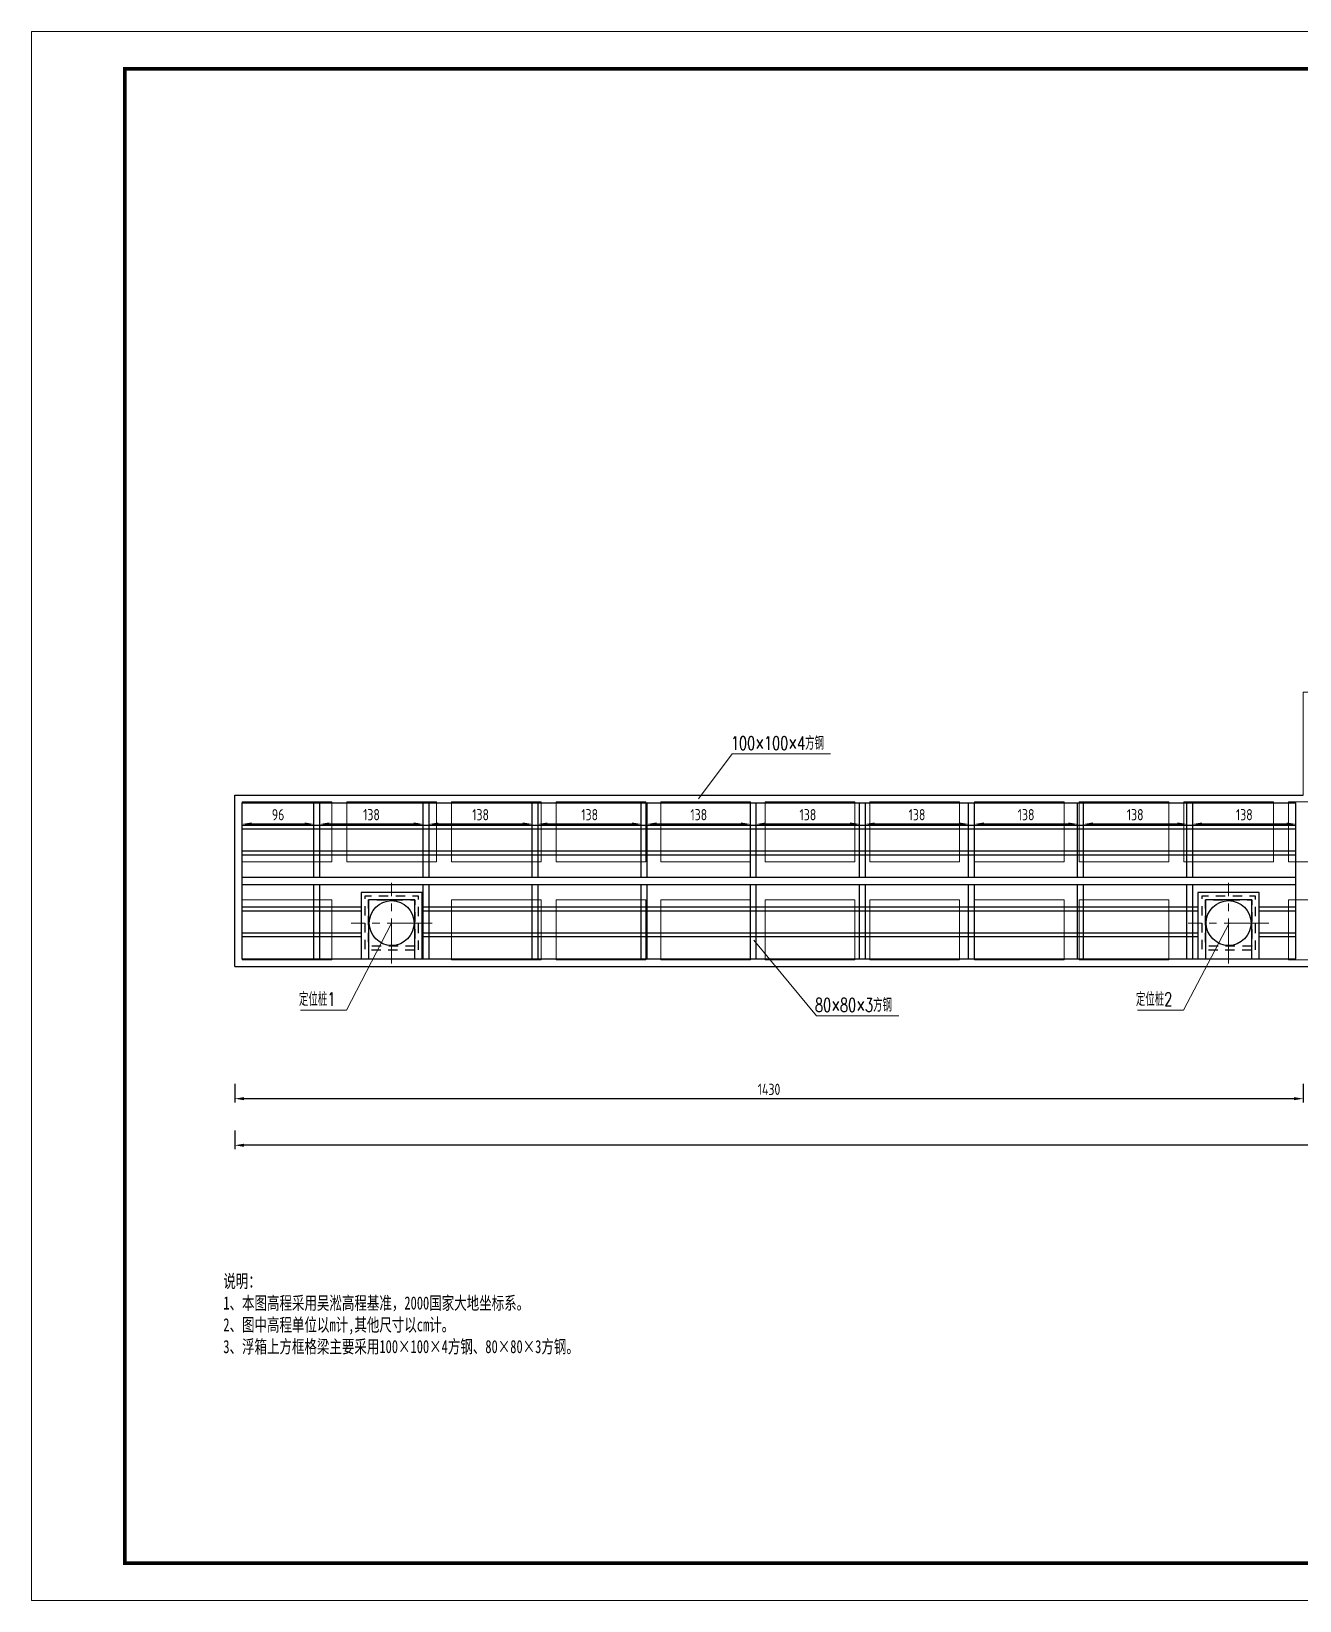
# Model space of a CAD drawing. Header units: inches. Extents: x 23 to 70, y 0 to 119.
# Drawn here: x 23.29 to 40.26, y 22.93 to 43.93 of the extents above; entities that cross this region are included whole.
import ezdxf

# ---------------------------------------------------------------- set-up
doc = ezdxf.new("R2010")
doc.units = ezdxf.units.IN
doc.header["$MEASUREMENT"] = 0
for name, pattern in [('ACAD_ISO03W100', [30, 12, -18]), ('ACAD_ISO04W100', [30.5, 24, -3, 0.5, -3]), ('DASH', [0.35, 0.25, -0.1])]:
    doc.linetypes.add(name, pattern=pattern)
for name, color, linetype, lineweight in [('000细实线', 4, 'Continuous', 18), ('00中心线', 6, 'ACAD_ISO04W100', 15), ('00标注文字', 2, 'Continuous', 15), ('00粗实线', 4, 'Continuous', 30), ('00虚线', 5, 'ACAD_ISO03W100', 13)]:
    doc.layers.add(name, color=color, linetype=linetype, lineweight=lineweight)
for name, color, linetype in [('图框', 7, 'Continuous'), ('外框', 4, 'Continuous'), ('文字', 3, 'Continuous'), ('标注', 3, 'Continuous'), ('辅助', 7, 'Continuous'), ('钢筋标注', 7, 'Continuous')]:
    doc.layers.add(name, color=color, linetype=linetype)
doc.styles.add('ECIDI', font='仿宋GB2312.ttf', dxfattribs={"width": 0.7})
doc.styles.get("Standard").update_dxf_attribs({"font": 'txt', "bigfont": 'gbcbig.shx'})
doc.styles.add('TSSD_Dimension', font='tssdeng.shx', dxfattribs={"width": 0.8, "bigfont": 'hztxt.shx'})
doc.dimstyles.new('TSSD_200_1_3.5', dxfattribs={"dimscale": 0.25, "dimtxt": 2.85, "dimasz": 2.5, "dimexe": 1, "dimexo": 2.5, "dimgap": 1, "dimtad": 1, "dimdec": 0, "dimlfac": 100, "dimzin": 0, "dimdsep": 46, "dimtxsty": 'TSSD_Dimension', "dimcen": 0, "dimdle": 1, "dimclrd": 3, "dimclre": 3, "dimclrt": 7, "dimadec": 1, "dimazin": 0, "dimtfac": 1, "dimtdec": 0, "dimtix": 1, "dimtmove": 2, "dimatfit": 3, "dimfxl": 5, "dimfxlon": 1, "dimtolj": 1, "dimtzin": 0, "dimarcsym": 0})

# ---------------------------------------------------------------- blocks, each defined once
blk = doc.blocks.new('*D18')
at = {"layer": 'Defpoints', "color": 0, "transparency": 16777216}
for p in [(40.312, 33.706), (26.012, 31.416), (40.312, 29.646)]:
    blk.add_point(p, dxfattribs=at)
at = {"layer": '辅助', "color": 3, "linetype": 'ByBlock', "lineweight": -2, "transparency": 16777216}
for p, q in [((26.012, 29.846), (26.012, 29.596)), ((40.312, 29.846), (40.312, 29.596))]:
    blk.add_line(p, q, dxfattribs=at)
at = {"layer": '辅助', "color": 3, "lineweight": -2, "transparency": 16777216}
blk.add_line((26.137, 29.646), (40.187, 29.646), dxfattribs=at)
at = {"layer": '辅助', "color": 3, "transparency": 16777216}
for points in [[(26.137, 29.667), (26.137, 29.625), (26.012, 29.646)], [(40.187, 29.667), (40.187, 29.625), (40.312, 29.646)]]:
    blk.add_solid(points, dxfattribs=at)
at = {"layer": '辅助', "color": 7, "transparency": 16777216, "insert": (33.162, 29.771), "char_height": 0.15, "attachment_point": 5, "style": 'TSSD_Dimension'}
blk.add_mtext('\\A1;1430', dxfattribs=at)
blk = doc.blocks.new('*D47')
at = {"layer": 'Defpoints', "color": 0, "transparency": 16777216}
for p in [(38.832, 33.321), (38.832, 31.516), (40.212, 31.516)]:
    blk.add_point(p, dxfattribs=at)
at = {"layer": '辅助', "color": 3, "linetype": 'ByBlock', "lineweight": -2, "transparency": 16777216}
for p, q in [((38.832, 33.121), (38.832, 33.371)), ((40.212, 33.121), (40.212, 33.371))]:
    blk.add_line(p, q, dxfattribs=at)
at = {"layer": '辅助', "color": 3, "lineweight": -2, "transparency": 16777216}
blk.add_line((40.087, 33.321), (38.957, 33.321), dxfattribs=at)
at = {"layer": '辅助', "color": 3, "transparency": 16777216}
for points in [[(38.957, 33.342), (38.957, 33.301), (38.832, 33.321)], [(40.087, 33.342), (40.087, 33.301), (40.212, 33.321)]]:
    blk.add_solid(points, dxfattribs=at)
at = {"layer": '辅助', "color": 7, "transparency": 16777216, "insert": (39.522, 33.446), "char_height": 0.15, "attachment_point": 5, "style": 'TSSD_Dimension'}
blk.add_mtext('\\A1;138', dxfattribs=at)
blk = doc.blocks.new('*D48')
at = {"layer": 'Defpoints', "color": 0, "transparency": 16777216}
for p in [(37.372, 33.321), (37.372, 31.516), (38.752, 31.516)]:
    blk.add_point(p, dxfattribs=at)
at = {"layer": '辅助', "color": 3, "linetype": 'ByBlock', "lineweight": -2, "transparency": 16777216}
for p, q in [((37.372, 33.121), (37.372, 33.371)), ((38.752, 33.121), (38.752, 33.371))]:
    blk.add_line(p, q, dxfattribs=at)
at = {"layer": '辅助', "color": 3, "lineweight": -2, "transparency": 16777216}
blk.add_line((38.627, 33.321), (37.497, 33.321), dxfattribs=at)
at = {"layer": '辅助', "color": 3, "transparency": 16777216}
for points in [[(37.497, 33.342), (37.497, 33.301), (37.372, 33.321)], [(38.627, 33.342), (38.627, 33.301), (38.752, 33.321)]]:
    blk.add_solid(points, dxfattribs=at)
at = {"layer": '辅助', "color": 7, "transparency": 16777216, "insert": (38.062, 33.446), "char_height": 0.15, "attachment_point": 5, "style": 'TSSD_Dimension'}
blk.add_mtext('\\A1;138', dxfattribs=at)
blk = doc.blocks.new('*D49')
at = {"layer": 'Defpoints', "color": 0, "transparency": 16777216}
for p in [(35.912, 33.321), (35.912, 31.516), (37.292, 31.516)]:
    blk.add_point(p, dxfattribs=at)
at = {"layer": '辅助', "color": 3, "linetype": 'ByBlock', "lineweight": -2, "transparency": 16777216}
for p, q in [((35.912, 33.121), (35.912, 33.371)), ((37.292, 33.121), (37.292, 33.371))]:
    blk.add_line(p, q, dxfattribs=at)
at = {"layer": '辅助', "color": 3, "lineweight": -2, "transparency": 16777216}
blk.add_line((37.167, 33.321), (36.037, 33.321), dxfattribs=at)
at = {"layer": '辅助', "color": 3, "transparency": 16777216}
for points in [[(36.037, 33.342), (36.037, 33.301), (35.912, 33.321)], [(37.167, 33.342), (37.167, 33.301), (37.292, 33.321)]]:
    blk.add_solid(points, dxfattribs=at)
at = {"layer": '辅助', "color": 7, "transparency": 16777216, "insert": (36.602, 33.446), "char_height": 0.15, "attachment_point": 5, "style": 'TSSD_Dimension'}
blk.add_mtext('\\A1;138', dxfattribs=at)
blk = doc.blocks.new('*D50')
at = {"layer": 'Defpoints', "color": 0, "transparency": 16777216}
for p in [(34.452, 33.321), (34.452, 31.516), (35.832, 31.516)]:
    blk.add_point(p, dxfattribs=at)
at = {"layer": '辅助', "color": 3, "linetype": 'ByBlock', "lineweight": -2, "transparency": 16777216}
for p, q in [((34.452, 33.121), (34.452, 33.371)), ((35.832, 33.121), (35.832, 33.371))]:
    blk.add_line(p, q, dxfattribs=at)
at = {"layer": '辅助', "color": 3, "lineweight": -2, "transparency": 16777216}
blk.add_line((35.707, 33.321), (34.577, 33.321), dxfattribs=at)
at = {"layer": '辅助', "color": 3, "transparency": 16777216}
for points in [[(34.577, 33.342), (34.577, 33.301), (34.452, 33.321)], [(35.707, 33.342), (35.707, 33.301), (35.832, 33.321)]]:
    blk.add_solid(points, dxfattribs=at)
at = {"layer": '辅助', "color": 7, "transparency": 16777216, "insert": (35.142, 33.446), "char_height": 0.15, "attachment_point": 5, "style": 'TSSD_Dimension'}
blk.add_mtext('\\A1;138', dxfattribs=at)
blk = doc.blocks.new('*D51')
at = {"layer": 'Defpoints', "color": 0, "transparency": 16777216}
for p in [(32.992, 33.321), (32.992, 31.516), (34.372, 31.516)]:
    blk.add_point(p, dxfattribs=at)
at = {"layer": '辅助', "color": 3, "linetype": 'ByBlock', "lineweight": -2, "transparency": 16777216}
for p, q in [((32.992, 33.121), (32.992, 33.371)), ((34.372, 33.121), (34.372, 33.371))]:
    blk.add_line(p, q, dxfattribs=at)
at = {"layer": '辅助', "color": 3, "lineweight": -2, "transparency": 16777216}
blk.add_line((34.247, 33.321), (33.117, 33.321), dxfattribs=at)
at = {"layer": '辅助', "color": 3, "transparency": 16777216}
for points in [[(33.117, 33.342), (33.117, 33.301), (32.992, 33.321)], [(34.247, 33.342), (34.247, 33.301), (34.372, 33.321)]]:
    blk.add_solid(points, dxfattribs=at)
at = {"layer": '辅助', "color": 7, "transparency": 16777216, "insert": (33.682, 33.446), "char_height": 0.15, "attachment_point": 5, "style": 'TSSD_Dimension'}
blk.add_mtext('\\A1;138', dxfattribs=at)
blk = doc.blocks.new('*D52')
at = {"layer": 'Defpoints', "color": 0, "transparency": 16777216}
for p in [(31.532, 33.321), (31.532, 31.516), (32.912, 31.516)]:
    blk.add_point(p, dxfattribs=at)
at = {"layer": '辅助', "color": 3, "linetype": 'ByBlock', "lineweight": -2, "transparency": 16777216}
for p, q in [((31.532, 33.121), (31.532, 33.371)), ((32.912, 33.121), (32.912, 33.371))]:
    blk.add_line(p, q, dxfattribs=at)
at = {"layer": '辅助', "color": 3, "lineweight": -2, "transparency": 16777216}
blk.add_line((32.787, 33.321), (31.657, 33.321), dxfattribs=at)
at = {"layer": '辅助', "color": 3, "transparency": 16777216}
for points in [[(31.657, 33.342), (31.657, 33.301), (31.532, 33.321)], [(32.787, 33.342), (32.787, 33.301), (32.912, 33.321)]]:
    blk.add_solid(points, dxfattribs=at)
at = {"layer": '辅助', "color": 7, "transparency": 16777216, "insert": (32.222, 33.446), "char_height": 0.15, "attachment_point": 5, "style": 'TSSD_Dimension'}
blk.add_mtext('\\A1;138', dxfattribs=at)
blk = doc.blocks.new('*D53')
at = {"layer": 'Defpoints', "color": 0, "transparency": 16777216}
for p in [(30.072, 33.321), (30.072, 31.516), (31.452, 31.516)]:
    blk.add_point(p, dxfattribs=at)
at = {"layer": '辅助', "color": 3, "linetype": 'ByBlock', "lineweight": -2, "transparency": 16777216}
for p, q in [((30.072, 33.121), (30.072, 33.371)), ((31.452, 33.121), (31.452, 33.371))]:
    blk.add_line(p, q, dxfattribs=at)
at = {"layer": '辅助', "color": 3, "lineweight": -2, "transparency": 16777216}
blk.add_line((31.327, 33.321), (30.197, 33.321), dxfattribs=at)
at = {"layer": '辅助', "color": 3, "transparency": 16777216}
for points in [[(30.197, 33.342), (30.197, 33.301), (30.072, 33.321)], [(31.327, 33.342), (31.327, 33.301), (31.452, 33.321)]]:
    blk.add_solid(points, dxfattribs=at)
at = {"layer": '辅助', "color": 7, "transparency": 16777216, "insert": (30.762, 33.446), "char_height": 0.15, "attachment_point": 5, "style": 'TSSD_Dimension'}
blk.add_mtext('\\A1;138', dxfattribs=at)
blk = doc.blocks.new('*D54')
at = {"layer": 'Defpoints', "color": 0, "transparency": 16777216}
for p in [(28.612, 33.321), (28.612, 31.516), (29.992, 31.516)]:
    blk.add_point(p, dxfattribs=at)
at = {"layer": '辅助', "color": 3, "linetype": 'ByBlock', "lineweight": -2, "transparency": 16777216}
for p, q in [((28.612, 33.121), (28.612, 33.371)), ((29.992, 33.121), (29.992, 33.371))]:
    blk.add_line(p, q, dxfattribs=at)
at = {"layer": '辅助', "color": 3, "lineweight": -2, "transparency": 16777216}
blk.add_line((29.867, 33.321), (28.737, 33.321), dxfattribs=at)
at = {"layer": '辅助', "color": 3, "transparency": 16777216}
for points in [[(28.737, 33.342), (28.737, 33.301), (28.612, 33.321)], [(29.867, 33.342), (29.867, 33.301), (29.992, 33.321)]]:
    blk.add_solid(points, dxfattribs=at)
at = {"layer": '辅助', "color": 7, "transparency": 16777216, "insert": (29.302, 33.446), "char_height": 0.15, "attachment_point": 5, "style": 'TSSD_Dimension'}
blk.add_mtext('\\A1;138', dxfattribs=at)
blk = doc.blocks.new('*D55')
at = {"layer": 'Defpoints', "color": 0, "transparency": 16777216}
for p in [(27.152, 33.321), (27.152, 31.516), (28.532, 31.516)]:
    blk.add_point(p, dxfattribs=at)
at = {"layer": '辅助', "color": 3, "linetype": 'ByBlock', "lineweight": -2, "transparency": 16777216}
for p, q in [((27.152, 33.121), (27.152, 33.371)), ((28.532, 33.121), (28.532, 33.371))]:
    blk.add_line(p, q, dxfattribs=at)
at = {"layer": '辅助', "color": 3, "lineweight": -2, "transparency": 16777216}
blk.add_line((28.407, 33.321), (27.277, 33.321), dxfattribs=at)
at = {"layer": '辅助', "color": 3, "transparency": 16777216}
for points in [[(27.277, 33.342), (27.277, 33.301), (27.152, 33.321)], [(28.407, 33.342), (28.407, 33.301), (28.532, 33.321)]]:
    blk.add_solid(points, dxfattribs=at)
at = {"layer": '辅助', "color": 7, "transparency": 16777216, "insert": (27.842, 33.446), "char_height": 0.15, "attachment_point": 5, "style": 'TSSD_Dimension'}
blk.add_mtext('\\A1;138', dxfattribs=at)
blk = doc.blocks.new('*D56')
at = {"layer": 'Defpoints', "color": 0, "transparency": 16777216}
for p in [(26.112, 33.321), (26.112, 31.516), (27.072, 31.516)]:
    blk.add_point(p, dxfattribs=at)
at = {"layer": '辅助', "color": 3, "linetype": 'ByBlock', "lineweight": -2, "transparency": 16777216}
for p, q in [((26.112, 33.121), (26.112, 33.371)), ((27.072, 33.121), (27.072, 33.371))]:
    blk.add_line(p, q, dxfattribs=at)
at = {"layer": '辅助', "color": 3, "lineweight": -2, "transparency": 16777216}
blk.add_line((26.947, 33.321), (26.237, 33.321), dxfattribs=at)
at = {"layer": '辅助', "color": 3, "transparency": 16777216}
for points in [[(26.237, 33.342), (26.237, 33.301), (26.112, 33.321)], [(26.947, 33.342), (26.947, 33.301), (27.072, 33.321)]]:
    blk.add_solid(points, dxfattribs=at)
at = {"layer": '辅助', "color": 7, "transparency": 16777216, "insert": (26.592, 33.446), "char_height": 0.15, "attachment_point": 5, "style": 'TSSD_Dimension'}
blk.add_mtext('\\A1;96', dxfattribs=at)
blk = doc.blocks.new('*D88')
at = {"layer": 'Defpoints', "color": 0, "transparency": 16777216}
for p in [(26.012, 31.416), (58.212, 31.416), (26.012, 29.022)]:
    blk.add_point(p, dxfattribs=at)
at = {"layer": '辅助', "color": 3, "linetype": 'ByBlock', "lineweight": -2, "transparency": 16777216}
for p, q in [((26.012, 29.222), (26.012, 28.972)), ((58.212, 29.222), (58.212, 28.972))]:
    blk.add_line(p, q, dxfattribs=at)
at = {"layer": '辅助', "color": 3, "lineweight": -2, "transparency": 16777216}
blk.add_line((58.087, 29.022), (26.137, 29.022), dxfattribs=at)
at = {"layer": '辅助', "color": 3, "transparency": 16777216}
for points in [[(26.137, 29.043), (26.137, 29.001), (26.012, 29.022)], [(58.087, 29.043), (58.087, 29.001), (58.212, 29.022)]]:
    blk.add_solid(points, dxfattribs=at)
at = {"layer": '辅助', "color": 7, "transparency": 16777216, "insert": (42.112, 29.147), "char_height": 0.15, "attachment_point": 5, "style": 'TSSD_Dimension'}
blk.add_mtext('\\A1;3220', dxfattribs=at)

msp = doc.modelspace()

# ---------------------------------------------------------------- linework, layer by layer
at = {"linetype": 'Continuous', "lineweight": 18, "const_width": 0.05}
msp.add_lwpolyline([(24.541, 43.429), (59.916, 43.429), (59.916, 23.429), (24.541, 23.429)], close=True, dxfattribs=at)
for centre in [(28.112, 31.996), (39.312, 31.996)]:
    msp.add_circle(centre, 0.3)
at = {"layer": '000细实线', "color": 3, "lineweight": 30}
for p, q in [((26.112, 31.516), (26.112, 33.606)), ((26.112, 33.606), (40.212, 33.606)), ((26.112, 32.611), (40.212, 32.611)), ((26.112, 32.511), (40.212, 32.511))]:
    msp.add_line(p, q, dxfattribs=at)
at = {"layer": '000细实线', "color": 3, "flags": 128}
msp.add_lwpolyline([(41.186, 35.086), (41.186, 37.886), (43.039, 37.886), (43.039, 35.086), (43.913, 35.086), (43.913, 33.706), (58.212, 33.706), (58.212, 31.416), (26.012, 31.416), (26.012, 33.706), (40.312, 33.706), (40.312, 35.086), (41.186, 35.086), (41.186, 37.886)], dxfattribs=at)
at = {"layer": '000细实线', "color": 3, "lineweight": 30, "flags": 128}
for points in [[(40.212, 31.516), (40.212, 33.606)], [(28.522, 31.516), (28.522, 32.406), (27.702, 32.406), (27.702, 31.516)], [(39.722, 31.516), (39.722, 32.406), (38.902, 32.406), (38.902, 31.516)], [(28.422, 31.516), (28.422, 32.306), (27.802, 32.306), (27.802, 31.516)], [(39.622, 31.516), (39.622, 32.306), (39.002, 32.306), (39.002, 31.516)], [(26.112, 31.516), (40.212, 31.516)]]:
    msp.add_lwpolyline(points, dxfattribs=at)
at = {"layer": '00中心线', "ltscale": 0.025}
for p, q in [((28.112, 31.456), (28.112, 32.536)), ((39.312, 31.456), (39.312, 32.536)), ((28.652, 31.996), (27.572, 31.996)), ((39.852, 31.996), (38.772, 31.996))]:
    msp.add_line(p, q, dxfattribs=at)
at = {"layer": '00标注文字'}
for points in [[(32.22, 33.66), (32.67, 34.26), (33.985, 34.26)], [(28.112, 31.996), (27.507, 30.832), (26.891, 30.832)], [(39.321, 31.996), (38.707, 30.832), (38.091, 30.832)], [(32.96, 31.768), (33.795, 30.755), (34.9, 30.755)]]:
    msp.add_lwpolyline(points, dxfattribs=at)
at = {"layer": '00粗实线', "color": 8, "lineweight": 0}
for points in [[(26.112, 32.816), (26.112, 33.616), (27.312, 33.616), (27.312, 32.816)], [(27.512, 32.816), (27.512, 33.616), (28.712, 33.616), (28.712, 32.816)], [(28.912, 32.816), (28.912, 33.616), (30.112, 33.616), (30.112, 32.816)], [(30.312, 32.816), (30.312, 33.616), (31.512, 33.616), (31.512, 32.816)], [(31.712, 32.816), (31.712, 33.616), (32.912, 33.616), (32.912, 32.816)], [(33.112, 32.816), (33.112, 33.616), (34.312, 33.616), (34.312, 32.816)], [(34.512, 32.816), (34.512, 33.616), (35.712, 33.616), (35.712, 32.816)], [(35.912, 32.816), (35.912, 33.616), (37.112, 33.616), (37.112, 32.816)], [(37.312, 32.816), (37.312, 33.616), (38.512, 33.616), (38.512, 32.816)], [(38.712, 32.816), (38.712, 33.616), (39.912, 33.616), (39.912, 32.816)], [(40.112, 32.816), (40.112, 33.616), (41.312, 33.616), (41.312, 32.816)], [(26.112, 31.506), (26.112, 32.306), (27.312, 32.306), (27.312, 31.506)], [(28.912, 31.506), (28.912, 32.306), (30.112, 32.306), (30.112, 31.506)], [(30.312, 31.506), (30.312, 32.306), (31.512, 32.306), (31.512, 31.506)], [(31.712, 31.506), (31.712, 32.306), (32.912, 32.306), (32.912, 31.506)], [(33.112, 31.506), (33.112, 32.306), (34.312, 32.306), (34.312, 31.506)], [(34.512, 31.506), (34.512, 32.306), (35.712, 32.306), (35.712, 31.506)], [(35.912, 31.506), (35.912, 32.306), (37.112, 32.306), (37.112, 31.506)], [(37.312, 31.506), (37.312, 32.306), (38.512, 32.306), (38.512, 31.506)], [(40.112, 31.506), (40.112, 32.306), (41.312, 32.306), (41.312, 31.506)]]:
    msp.add_lwpolyline(points, close=True, dxfattribs=at)
at = {"layer": '00虚线', "color": 1, "linetype": 'Continuous', "lineweight": 30, "ltscale": 0.5}
for p, q in [((26.012, 31.416), (26.012, 33.706)), ((26.012, 33.706), (40.312, 33.706))]:
    msp.add_line(p, q, dxfattribs=at)
at = {"layer": '00虚线', "color": 1, "linetype": 'Continuous', "lineweight": 30, "ltscale": 0.5, "flags": 128}
msp.add_lwpolyline([(26.012, 31.416), (58.212, 31.416)], dxfattribs=at)
at = {"layer": '图框', "color": 7, "linetype": 'Continuous', "lineweight": 18, "flags": 128}
msp.add_lwpolyline([(23.291, 43.929), (60.416, 43.929), (60.416, 22.929), (23.291, 22.929)], close=True, dxfattribs=at)
at = {"layer": '外框', "linetype": 'DASH', "ltscale": 0.5, "flags": 128}
for points in [[(28.472, 31.636), (28.472, 32.356), (27.752, 32.356), (27.752, 31.636), (28.472, 31.636)], [(39.672, 31.636), (39.672, 32.356), (38.952, 32.356), (38.952, 31.636), (39.672, 31.636)]]:
    msp.add_lwpolyline(points, dxfattribs=at)
at = {"layer": '标注', "linetype": 'DASH', "ltscale": 0.5, "flags": 128}
for points in [[(28.422, 31.686), (27.802, 31.686), (27.802, 32.306), (28.422, 32.306)], [(39.622, 31.686), (39.002, 31.686), (39.002, 32.306), (39.622, 32.306)]]:
    msp.add_lwpolyline(points, close=True, dxfattribs=at)
at = {"layer": '钢筋标注', "color": 8}
for p, q in [((26.112, 33.306), (40.212, 33.306)), ((26.112, 33.256), (40.212, 33.256)), ((26.112, 32.961), (40.212, 32.961)), ((26.112, 32.911), (40.212, 32.911)), ((26.112, 32.211), (27.702, 32.211)), ((26.112, 32.161), (27.702, 32.161)), ((28.522, 32.211), (38.902, 32.211)), ((28.522, 32.161), (38.902, 32.161)), ((39.722, 32.211), (40.212, 32.211)), ((39.722, 32.161), (40.212, 32.161)), ((26.112, 31.866), (27.702, 31.866)), ((26.112, 31.816), (27.702, 31.816)), ((28.522, 31.866), (38.902, 31.866)), ((28.522, 31.816), (38.902, 31.816)), ((39.722, 31.866), (40.212, 31.866)), ((39.722, 31.816), (40.212, 31.816))]:
    msp.add_line(p, q, dxfattribs=at)
at = {"layer": '钢筋标注', "color": 2, "flags": 128}
for points in [[(27.072, 32.611), (27.072, 33.606)], [(27.152, 32.611), (27.152, 33.606)], [(28.532, 32.611), (28.532, 33.606)], [(28.612, 32.611), (28.612, 33.606)], [(29.992, 32.611), (29.992, 33.606)], [(30.072, 32.611), (30.072, 33.606)], [(31.452, 32.611), (31.452, 33.606)], [(31.532, 32.611), (31.532, 33.606)], [(32.912, 32.611), (32.912, 33.606)], [(32.992, 32.611), (32.992, 33.606)], [(34.372, 32.611), (34.372, 33.606)], [(34.452, 32.611), (34.452, 33.606)], [(35.832, 32.611), (35.832, 33.606)], [(35.912, 32.611), (35.912, 33.606)], [(37.292, 32.611), (37.292, 33.606)], [(37.372, 32.611), (37.372, 33.606)], [(38.752, 32.611), (38.752, 33.606)], [(38.832, 32.611), (38.832, 33.606)], [(27.072, 31.516), (27.072, 32.511)], [(27.152, 31.516), (27.152, 32.511)], [(28.532, 31.516), (28.532, 32.511)], [(28.612, 31.516), (28.612, 32.511)], [(29.992, 31.516), (29.992, 32.511)], [(30.072, 31.516), (30.072, 32.511)], [(31.452, 31.516), (31.452, 32.511)], [(31.532, 31.516), (31.532, 32.511)], [(32.912, 31.516), (32.912, 32.511)], [(32.992, 31.516), (32.992, 32.511)], [(34.372, 31.516), (34.372, 32.511)], [(34.452, 31.516), (34.452, 32.511)], [(35.832, 31.516), (35.832, 32.511)], [(35.912, 31.516), (35.912, 32.511)], [(37.292, 31.516), (37.292, 32.511)], [(37.372, 31.516), (37.372, 32.511)], [(38.752, 31.516), (38.752, 32.511)], [(38.832, 31.516), (38.832, 32.511)]]:
    msp.add_lwpolyline(points, dxfattribs=at)

# ---------------------------------------------------------------- texts
at = {"layer": '00标注文字', "lineweight": 0, "width": 0.7}
for s, p in [('100×100×4方钢', (32.652, 34.314)), ('定位桩1', (26.872, 30.886)), ('定位桩2', (38.072, 30.886)), ('80×80×3方钢', (33.777, 30.809))]:
    msp.add_text(s, height=0.18, dxfattribs=at).set_placement(p)
at = {"layer": '文字', "color": 3, "insert": (25.859, 27.291), "char_height": 0.175, "width": 6.43856, "attachment_point": 1, "style": 'ECIDI'}
msp.add_mtext('说明：\\P1、本图高程采用吴淞高程基准，2000国家大地坐标系。\\P2、图中高程单位以m计,其他尺寸以cm计。\\P3、浮箱上方框格梁主要采用100×100×4方钢、80×80×3方钢。', dxfattribs=at)

# ---------------------------------------------------------------- dimensions: what is measured, and where the dimension line sits
at = {"layer": '辅助'}
for base, p1, p2, picture, middle in [((40.312, 29.646), (26.012, 31.416), (40.312, 33.706), '*D18', (33.162, 29.771)), ((26.012, 29.022), (58.212, 31.416), (26.012, 31.416), '*D88', (42.112, 29.147))]:
    dim = msp.add_linear_dim(base=base, p1=p1, p2=p2, dimstyle='TSSD_200_1_3.5', override={"dimscale": 0.05, "dimtxt": 3, "dimfxl": 4}, dxfattribs=at)
    dim.commit()
    dim.dimension.update_dxf_attribs({"geometry": picture, "text_midpoint": middle})
for base, p1, p2, picture, middle in [((26.112, 33.321), (27.072, 31.516), (26.112, 31.516), '*D56', (26.592, 33.446)), ((27.152, 33.321), (28.532, 31.516), (27.152, 31.516), '*D55', (27.842, 33.446)), ((28.612, 33.321), (29.992, 31.516), (28.612, 31.516), '*D54', (29.302, 33.446)), ((30.072, 33.321), (31.452, 31.516), (30.072, 31.516), '*D53', (30.762, 33.446)), ((31.532, 33.321), (32.912, 31.516), (31.532, 31.516), '*D52', (32.222, 33.446)), ((32.992, 33.321), (34.372, 31.516), (32.992, 31.516), '*D51', (33.682, 33.446)), ((34.452, 33.321), (35.832, 31.516), (34.452, 31.516), '*D50', (35.142, 33.446)), ((35.912, 33.321), (37.292, 31.516), (35.912, 31.516), '*D49', (36.602, 33.446)), ((37.372, 33.321), (38.752, 31.516), (37.372, 31.516), '*D48', (38.062, 33.446)), ((38.832, 33.321), (40.212, 31.516), (38.832, 31.516), '*D47', (39.522, 33.446))]:
    dim = msp.add_linear_dim(base=base, p1=p1, p2=p2, angle=180, dimstyle='TSSD_200_1_3.5', override={"dimscale": 0.05, "dimtxt": 3, "dimfxl": 4}, dxfattribs=at)
    dim.commit()
    dim.dimension.update_dxf_attribs({"geometry": picture, "text_midpoint": middle})

doc.saveas('drawing.dxf')
